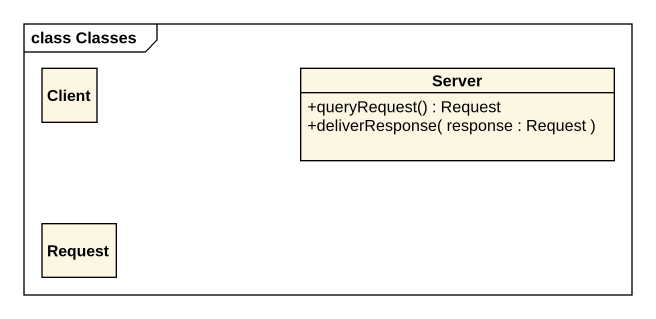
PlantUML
@startuml
mainframe class Classes
hide circle
hide empty members
skinparam classAttributeIconSize 0
class Client
class Server {
  +queryRequest() : Request
  +deliverResponse( response : Request )
}
class Request
@enduml
